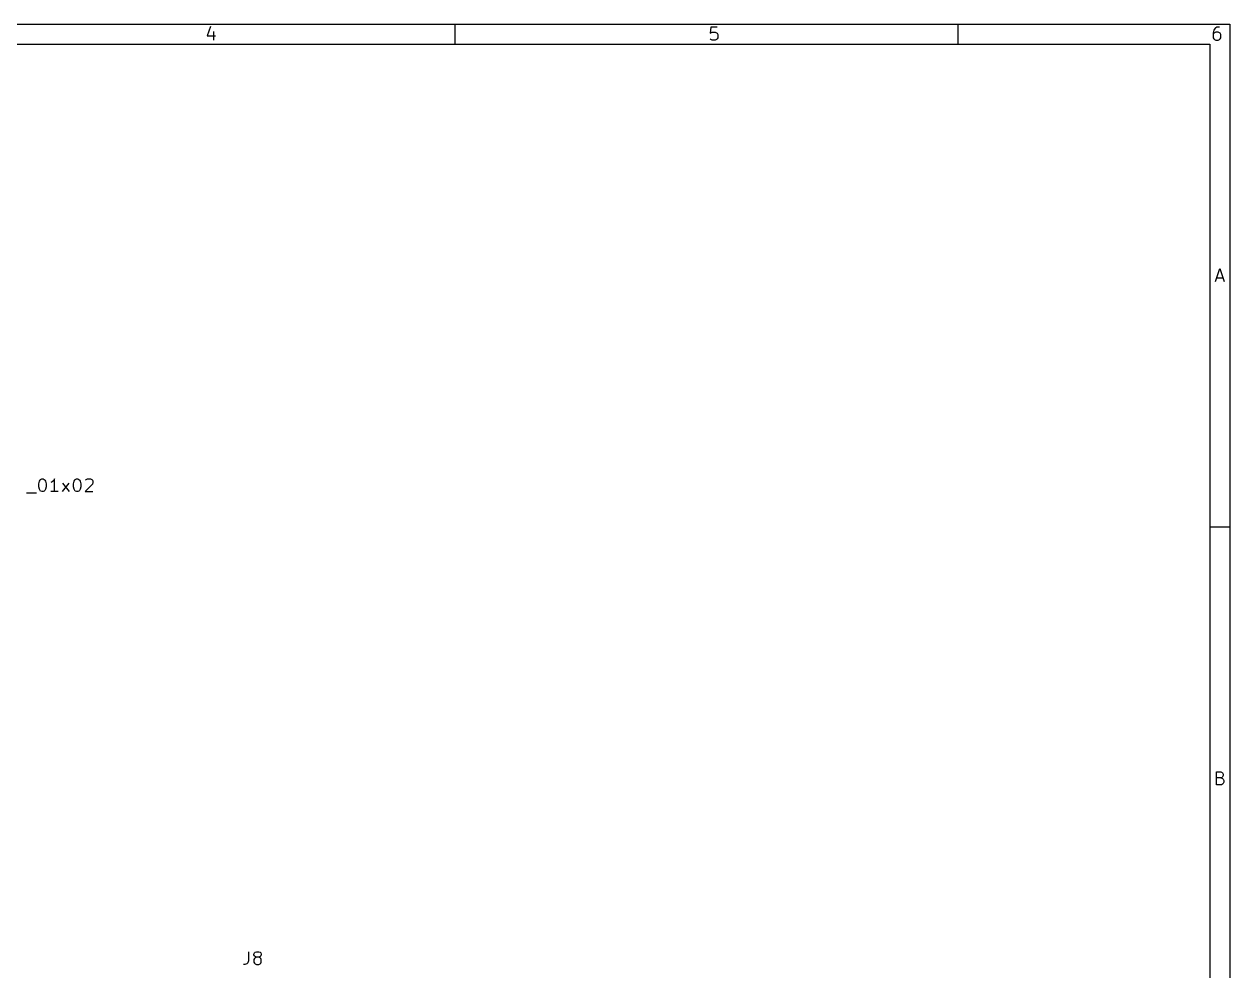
# Model space of a CAD drawing. Extents: x 0.4 to 11.3, y -7.9 to -0.4.
# Drawn here: x 6.58 to 11.299, y -4.098 to -0.394 of the extents above; entities that cross this region are included whole.
import ezdxf

# ---------------------------------------------------------------- set-up
doc = ezdxf.new("R2010")
doc.units = 0
doc.header["$MEASUREMENT"] = 0
doc.layers.add('CYAN2', color=4, linetype='CONTINUOUS')
doc.layers.add('RED2', color=1, linetype='CONTINUOUS')

msp = doc.modelspace()

# ---------------------------------------------------------------- linework, layer by layer
at = {"layer": 'CYAN2', "linetype": 'CONTINUOUS'}
for p, q in [((6.6377, -2.1918), (6.6401, -2.1823)), ((6.6377, -2.2037), (6.6377, -2.1918)), ((6.6401, -2.2133), (6.6377, -2.2037)), ((6.6401, -2.1823), (6.6425, -2.1776)), ((6.6425, -2.218), (6.6401, -2.2133)), ((6.6425, -2.1776), (6.6448, -2.1752)), ((6.6448, -2.1752), (6.6496, -2.1728)), ((6.6496, -2.1728), (6.6544, -2.1728)), ((6.6544, -2.1728), (6.6591, -2.1752)), ((6.6591, -2.1752), (6.6615, -2.1776)), ((6.6615, -2.1776), (6.6639, -2.1823)), ((6.6639, -2.2133), (6.6615, -2.218)), ((6.6639, -2.1823), (6.6663, -2.1918)), ((6.6663, -2.2037), (6.6639, -2.2133)), ((6.6663, -2.1918), (6.6663, -2.2037)), ((6.6901, -2.1847), (6.6853, -2.1871)), ((6.6948, -2.1799), (6.6901, -2.1847)), ((6.6996, -2.1728), (6.6948, -2.1799)), ((6.6996, -2.2228), (6.6996, -2.1728)), ((6.7306, -2.2228), (6.7567, -2.1895)), ((6.7306, -2.1895), (6.7567, -2.2228)), ((6.7734, -2.1918), (6.7758, -2.1823)), ((6.7734, -2.2037), (6.7734, -2.1918)), ((6.7758, -2.2133), (6.7734, -2.2037)), ((6.7758, -2.1823), (6.7782, -2.1776)), ((6.7782, -2.218), (6.7758, -2.2133)), ((6.7782, -2.1776), (6.7806, -2.1752)), ((6.7806, -2.1752), (6.7853, -2.1728)), ((6.7853, -2.1728), (6.7901, -2.1728)), ((6.7901, -2.1728), (6.7948, -2.1752)), ((6.7948, -2.1752), (6.7972, -2.1776)), ((6.7972, -2.1776), (6.7996, -2.1823)), ((6.7996, -2.2133), (6.7972, -2.218)), ((6.7996, -2.1823), (6.802, -2.1918)), ((6.802, -2.2037), (6.7996, -2.2133)), ((6.802, -2.1918), (6.802, -2.2037)), ((6.8472, -2.1942), (6.8187, -2.2228)), ((6.821, -2.1776), (6.8234, -2.1752)), ((6.8234, -2.1752), (6.8282, -2.1728)), ((6.8282, -2.1728), (6.8401, -2.1728)), ((6.8401, -2.1728), (6.8448, -2.1752)), ((6.8448, -2.1752), (6.8472, -2.1776)), ((6.8472, -2.1776), (6.8496, -2.1823)), ((6.8496, -2.1871), (6.8472, -2.1942)), ((6.8496, -2.1823), (6.8496, -2.1871)), ((6.5901, -2.2276), (6.6282, -2.2276)), ((6.6448, -2.2204), (6.6425, -2.218)), ((6.6496, -2.2228), (6.6448, -2.2204)), ((6.6544, -2.2228), (6.6496, -2.2228)), ((6.6591, -2.2204), (6.6544, -2.2228)), ((6.6615, -2.218), (6.6591, -2.2204)), ((6.7139, -2.2228), (6.6853, -2.2228)), ((6.7806, -2.2204), (6.7782, -2.218)), ((6.7853, -2.2228), (6.7806, -2.2204)), ((6.7901, -2.2228), (6.7853, -2.2228)), ((6.7948, -2.2204), (6.7901, -2.2228)), ((6.7972, -2.218), (6.7948, -2.2204)), ((6.8187, -2.2228), (6.8496, -2.2228)), ((7.4583, -4.0228), (7.4583, -4.0585)), ((7.4798, -4.0323), (7.4821, -4.0276)), ((7.4798, -4.0347), (7.4798, -4.0323)), ((7.4821, -4.0395), (7.4798, -4.0347)), ((7.4821, -4.049), (7.4798, -4.0538)), ((7.4798, -4.0538), (7.4798, -4.0633)), ((7.4821, -4.0276), (7.4845, -4.0252)), ((7.4845, -4.0419), (7.4821, -4.0395)), ((7.4845, -4.0466), (7.4821, -4.049)), ((7.4845, -4.0252), (7.4893, -4.0228)), ((7.4893, -4.0442), (7.4845, -4.0419)), ((7.4893, -4.0442), (7.4845, -4.0466)), ((7.4893, -4.0228), (7.4988, -4.0228)), ((7.4988, -4.0442), (7.4893, -4.0442)), ((7.4988, -4.0228), (7.5036, -4.0252)), ((7.5036, -4.0419), (7.4988, -4.0442)), ((7.5036, -4.0466), (7.4988, -4.0442)), ((7.5036, -4.0252), (7.506, -4.0276)), ((7.506, -4.0395), (7.5036, -4.0419)), ((7.506, -4.049), (7.5036, -4.0466)), ((7.506, -4.0276), (7.5083, -4.0323)), ((7.5083, -4.0347), (7.506, -4.0395)), ((7.5083, -4.0538), (7.506, -4.049)), ((7.5083, -4.0323), (7.5083, -4.0347)), ((7.5083, -4.0633), (7.5083, -4.0538)), ((7.444, -4.0728), (7.4393, -4.0728)), ((7.4512, -4.0704), (7.444, -4.0728)), ((7.456, -4.0657), (7.4512, -4.0704)), ((7.4583, -4.0585), (7.456, -4.0657)), ((7.4798, -4.0633), (7.4821, -4.068)), ((7.4821, -4.068), (7.4845, -4.0704)), ((7.4845, -4.0704), (7.4893, -4.0728)), ((7.4893, -4.0728), (7.4988, -4.0728)), ((7.4988, -4.0728), (7.5036, -4.0704)), ((7.5036, -4.0704), (7.506, -4.068)), ((7.506, -4.068), (7.5083, -4.0633))]:
    msp.add_line(p, q, dxfattribs=at)
at = {"layer": 'RED2', "linetype": 'CONTINUOUS'}
for p, q in [((0.3937, -0.3937), (11.2993, -0.3937)), ((7.3093, -0.4028), (7.2971, -0.4394)), ((7.3215, -0.4223), (7.3215, -0.4564)), ((8.2677, -0.4724), (8.2677, -0.3937)), ((9.268, -0.4053), (9.2656, -0.4296)), ((9.2924, -0.4053), (9.268, -0.4053)), ((10.2362, -0.4724), (10.2362, -0.3937)), ((11.2365, -0.4174), (11.2341, -0.4272)), ((11.2414, -0.4101), (11.2365, -0.4174)), ((11.2439, -0.4077), (11.2414, -0.4101)), ((11.2487, -0.4053), (11.2439, -0.4077)), ((11.2585, -0.4053), (11.2487, -0.4053)), ((11.2993, -0.3937), (11.2993, -7.8743)), ((7.2971, -0.4394), (7.3288, -0.4394)), ((9.2656, -0.4296), (9.268, -0.4272)), ((9.268, -0.454), (9.2656, -0.4516)), ((9.268, -0.4272), (9.2729, -0.4248)), ((9.2729, -0.4564), (9.268, -0.454)), ((9.2729, -0.4248), (9.2851, -0.4248)), ((9.2851, -0.4564), (9.2729, -0.4564)), ((9.2851, -0.4248), (9.29, -0.4272)), ((9.29, -0.454), (9.2851, -0.4564)), ((9.29, -0.4272), (9.2924, -0.4296)), ((9.2924, -0.4516), (9.29, -0.454)), ((9.2924, -0.4296), (9.2948, -0.4345)), ((9.2948, -0.4467), (9.2924, -0.4516)), ((9.2948, -0.4345), (9.2948, -0.4467)), ((11.2341, -0.4272), (11.2341, -0.4467)), ((11.2365, -0.4296), (11.2341, -0.4345)), ((11.2341, -0.4467), (11.2365, -0.4516)), ((11.239, -0.4272), (11.2365, -0.4296)), ((11.2365, -0.4516), (11.239, -0.454)), ((11.2439, -0.4248), (11.239, -0.4272)), ((11.239, -0.454), (11.2439, -0.4564)), ((11.2536, -0.4248), (11.2439, -0.4248)), ((11.2439, -0.4564), (11.2536, -0.4564)), ((11.2585, -0.4272), (11.2536, -0.4248)), ((11.2536, -0.4564), (11.2585, -0.454)), ((11.2609, -0.4296), (11.2585, -0.4272)), ((11.2585, -0.454), (11.2609, -0.4516)), ((11.2633, -0.4345), (11.2609, -0.4296)), ((11.2609, -0.4516), (11.2633, -0.4467)), ((11.2633, -0.4467), (11.2633, -0.4345)), ((0.4724, -0.4724), (11.2206, -0.4724)), ((11.2206, -0.4724), (11.2206, -7.7956)), ((11.2429, -1.4013), (11.2599, -1.3501)), ((11.2599, -1.3501), (11.277, -1.4013)), ((11.2477, -1.3867), (11.2721, -1.3867)), ((11.2993, -2.3622), (11.2206, -2.3622)), ((11.2465, -3.3698), (11.2465, -3.3186)), ((11.2465, -3.3186), (11.2636, -3.3186)), ((11.2636, -3.343), (11.2465, -3.343)), ((11.2636, -3.3186), (11.2685, -3.3211)), ((11.2685, -3.3406), (11.2636, -3.343)), ((11.2636, -3.343), (11.2709, -3.3455)), ((11.2685, -3.3211), (11.2709, -3.3235)), ((11.2709, -3.3381), (11.2685, -3.3406)), ((11.2709, -3.3235), (11.2733, -3.3284)), ((11.2733, -3.3333), (11.2709, -3.3381)), ((11.2709, -3.3455), (11.2733, -3.3479)), ((11.2733, -3.3284), (11.2733, -3.3333)), ((11.2733, -3.3479), (11.2758, -3.3528)), ((11.266, -3.3698), (11.2465, -3.3698)), ((11.2709, -3.3674), (11.266, -3.3698)), ((11.2733, -3.365), (11.2709, -3.3674)), ((11.2758, -3.3601), (11.2733, -3.365)), ((11.2758, -3.3528), (11.2758, -3.3601))]:
    msp.add_line(p, q, dxfattribs=at)

doc.saveas('drawing.dxf')
